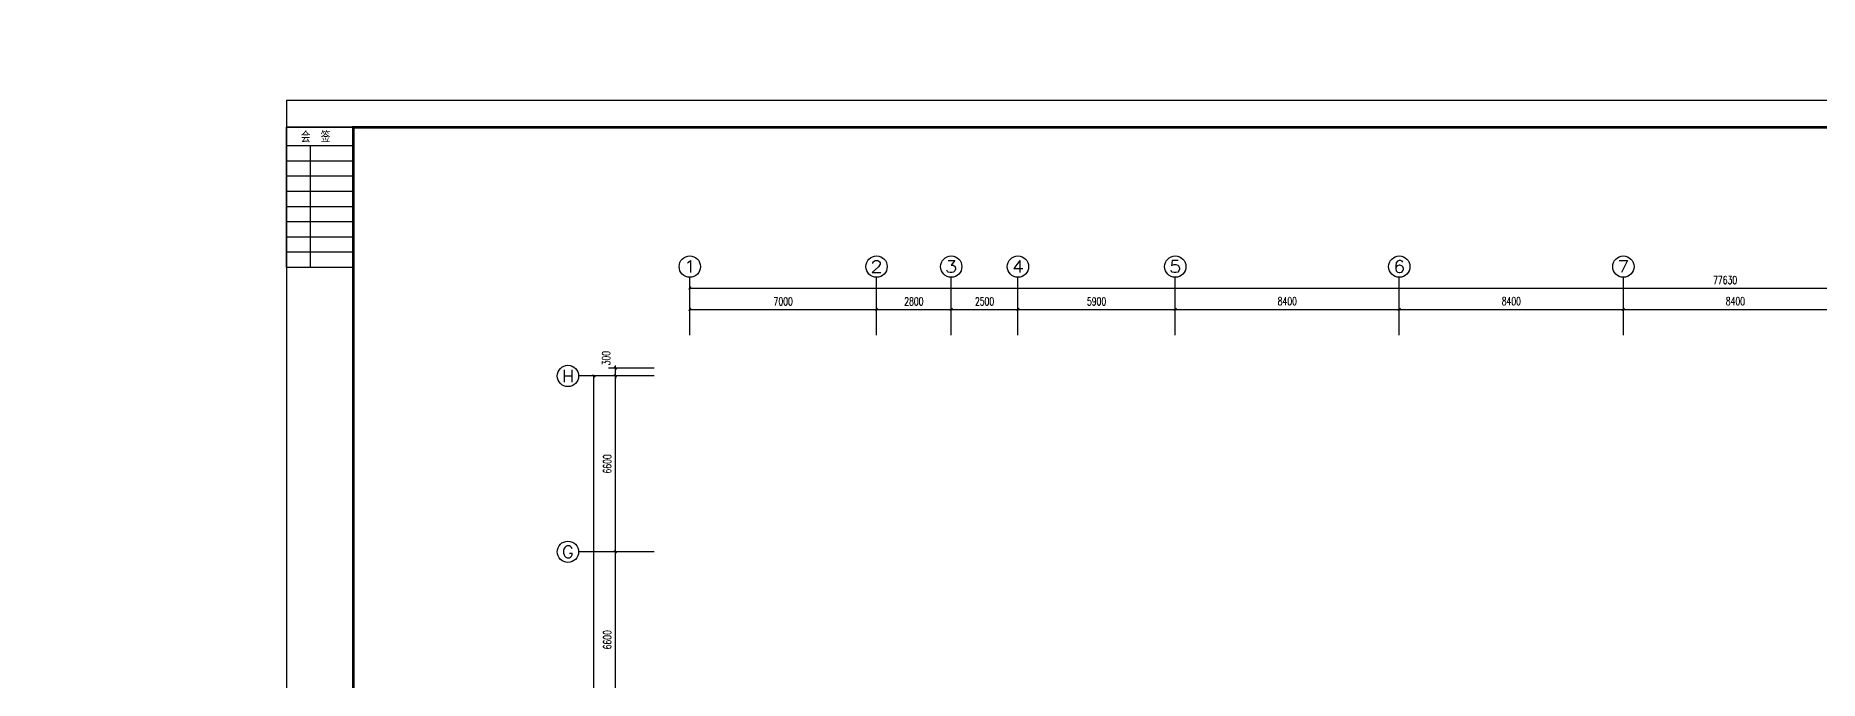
# Model space of a CAD drawing. Extents: x 2166032 to 5302137, y 581493 to 2416206.
# Drawn here: x 2424117 to 2490990, y 1148886 to 1173087 of the extents above; entities that cross this region are included whole.
import ezdxf
from ezdxf.enums import TextEntityAlignment as Align

# ---------------------------------------------------------------- set-up
doc = ezdxf.new("R2010")
doc.units = 0
doc.header["$LTSCALE"] = 1000
doc.header["$MEASUREMENT"] = 0
for name, color, linetype in [('AXIS', 3, 'Continuous'), ('AXIS_TEXT', 7, 'Continuous'), ('PUB_TITLE', 137, 'Continuous')]:
    doc.layers.add(name, color=color, linetype=linetype)
doc.styles.add('_TCH_AXIS', font='complex_.ttf')
doc.styles.add('COMPLEX', font='complex_.ttf')
doc.styles.add('DIM_FONT', font='simplex_.ttf', dxfattribs={"width": 0.7})
doc.styles.add('TSSD_REIN', font='tssdeng.shx', dxfattribs={"width": 0.7, "bigfont": 'tssdchn.shx'})
doc.dimstyles.new('DIMN', dxfattribs={"dimtxt": 300, "dimasz": 100, "dimexe": 250, "dimexo": 300, "dimgap": 150, "dimtad": 1, "dimdec": 0, "dimzin": 0, "dimdsep": 46, "dimtxsty": 'DIM_FONT', "dimblk": 'ARCHTICK', "dimcen": 0.09, "dimclrt": 7, "dimazin": 2, "dimtfac": 1, "dimtdec": 0, "dimtix": 1, "dimtmove": 2, "dimatfit": 3, "dimldrblk": 'ARCHTICK', "dimfxl": 1, "dimtolj": 1, "dimtzin": 0, "dimarcsym": 0})

# ---------------------------------------------------------------- blocks, each defined once
blk = doc.blocks.new('$会签栏$00000001')
at = {"layer": 'PUB_TITLE'}
for p, q in [((-52.6, 0), (-52.6, 25)), ((-46.9, 0), (-46.9, 25)), ((-41.2, 0), (-41.2, 25)), ((-35.5, 0), (-35.5, 25)), ((-29.8, 0), (-29.8, 25)), ((-24.1, 0), (-24.1, 25)), ((-18.4, 0), (-18.4, 25)), ((-12.7, 0), (-12.7, 25)), ((-7, 0), (-7, 25)), ((0, 0), (0, 25)), ((-52.6, 16), (-7, 16))]:
    blk.add_line(p, q, dxfattribs=at)
blk.add_lwpolyline([(0, 25), (0, 0), (-52.6, 0), (-52.6, 25)], close=True, dxfattribs=at)
at = {"layer": 'PUB_TITLE', "color": 0, "style": 'TSSD_REIN', "width": 0.75}
blk.add_text('会  签', height=4.219, rotation=270, dxfattribs=at).set_placement((-5.71, 19.67))
blk = doc.blocks.new('_ArchTick')
at = {"color": 0, "linetype": 'ByBlock', "const_width": 0.4}
blk.add_lwpolyline([(-0.5, -0.5), (0.5, 0.5)], dxfattribs=at)
blk = doc.blocks.new('*D2812')
at = {"layer": 'AXIS', "color": 0, "lineweight": -2}
for p, q in [((2448643, 1161847), (2448643, 1163062)), ((2455643, 1161847), (2455643, 1163062)), ((2448643, 1162812), (2455643, 1162812))]:
    blk.add_line(p, q, dxfattribs=at)
at = {"layer": 'Defpoints', "color": 0}
for p in [(2455643, 1162812), (2448643, 1161547), (2455643, 1161547)]:
    blk.add_point(p, dxfattribs=at)
at = {"layer": 'AXIS', "color": 0, "lineweight": -2, "xscale": 100, "yscale": 100, "zscale": 100, "rotation": 180}
blk.add_blockref('_ArchTick', (2448643, 1162812), dxfattribs=at)
at = {"layer": 'AXIS', "color": 0, "lineweight": -2, "xscale": 100, "yscale": 100, "zscale": 100}
blk.add_blockref('_ArchTick', (2455643, 1162812), dxfattribs=at)
at = {"layer": 'AXIS', "color": 7, "insert": (2452143, 1163113), "char_height": 300, "attachment_point": 5, "style": 'DIM_FONT'}
blk.add_mtext('\\A1;7000', dxfattribs=at)
blk = doc.blocks.new('*D2813')
at = {"layer": 'AXIS', "color": 0, "lineweight": -2}
for p, q in [((2455643, 1161847), (2455643, 1163062)), ((2458443, 1161847), (2458443, 1163062)), ((2455643, 1162812), (2458443, 1162812))]:
    blk.add_line(p, q, dxfattribs=at)
at = {"layer": 'Defpoints', "color": 0}
for p in [(2458443, 1162812), (2455643, 1161547), (2458443, 1161547)]:
    blk.add_point(p, dxfattribs=at)
at = {"layer": 'AXIS', "color": 0, "lineweight": -2, "xscale": 100, "yscale": 100, "zscale": 100, "rotation": 180}
blk.add_blockref('_ArchTick', (2455643, 1162812), dxfattribs=at)
at = {"layer": 'AXIS', "color": 0, "lineweight": -2, "xscale": 100, "yscale": 100, "zscale": 100}
blk.add_blockref('_ArchTick', (2458443, 1162812), dxfattribs=at)
at = {"layer": 'AXIS', "color": 7, "insert": (2457043, 1163113), "char_height": 300, "attachment_point": 5, "style": 'DIM_FONT'}
blk.add_mtext('\\A1;2800', dxfattribs=at)
blk = doc.blocks.new('*D2814')
at = {"layer": 'AXIS', "color": 0, "lineweight": -2}
for p, q in [((2458443, 1161847), (2458443, 1163062)), ((2460943, 1161847), (2460943, 1163062)), ((2458443, 1162812), (2460943, 1162812))]:
    blk.add_line(p, q, dxfattribs=at)
at = {"layer": 'Defpoints', "color": 0}
for p in [(2460943, 1162812), (2458443, 1161547), (2460943, 1161547)]:
    blk.add_point(p, dxfattribs=at)
at = {"layer": 'AXIS', "color": 0, "lineweight": -2, "xscale": 100, "yscale": 100, "zscale": 100, "rotation": 180}
blk.add_blockref('_ArchTick', (2458443, 1162812), dxfattribs=at)
at = {"layer": 'AXIS', "color": 0, "lineweight": -2, "xscale": 100, "yscale": 100, "zscale": 100}
blk.add_blockref('_ArchTick', (2460943, 1162812), dxfattribs=at)
at = {"layer": 'AXIS', "color": 7, "insert": (2459693, 1163113), "char_height": 300, "attachment_point": 5, "style": 'DIM_FONT'}
blk.add_mtext('\\A1;2500', dxfattribs=at)
blk = doc.blocks.new('*D2815')
at = {"layer": 'AXIS', "color": 0, "lineweight": -2}
for p, q in [((2460943, 1161847), (2460943, 1163062)), ((2466843, 1161847), (2466843, 1163062)), ((2460943, 1162812), (2466843, 1162812))]:
    blk.add_line(p, q, dxfattribs=at)
at = {"layer": 'Defpoints', "color": 0}
for p in [(2466843, 1162812), (2460943, 1161547), (2466843, 1161547)]:
    blk.add_point(p, dxfattribs=at)
at = {"layer": 'AXIS', "color": 0, "lineweight": -2, "xscale": 100, "yscale": 100, "zscale": 100, "rotation": 180}
blk.add_blockref('_ArchTick', (2460943, 1162812), dxfattribs=at)
at = {"layer": 'AXIS', "color": 0, "lineweight": -2, "xscale": 100, "yscale": 100, "zscale": 100}
blk.add_blockref('_ArchTick', (2466843, 1162812), dxfattribs=at)
at = {"layer": 'AXIS', "color": 7, "insert": (2463893, 1163113), "char_height": 300, "attachment_point": 5, "style": 'DIM_FONT'}
blk.add_mtext('\\A1;5900', dxfattribs=at)
blk = doc.blocks.new('*D2816')
at = {"layer": 'AXIS', "color": 0, "lineweight": -2}
for p, q in [((2466843, 1161847), (2466843, 1163062)), ((2475243, 1161847), (2475243, 1163062)), ((2466843, 1162812), (2475243, 1162812))]:
    blk.add_line(p, q, dxfattribs=at)
at = {"layer": 'Defpoints', "color": 0}
for p in [(2475243, 1162812), (2466843, 1161547), (2475243, 1161547)]:
    blk.add_point(p, dxfattribs=at)
at = {"layer": 'AXIS', "color": 0, "lineweight": -2, "xscale": 100, "yscale": 100, "zscale": 100, "rotation": 180}
blk.add_blockref('_ArchTick', (2466843, 1162812), dxfattribs=at)
at = {"layer": 'AXIS', "color": 0, "lineweight": -2, "xscale": 100, "yscale": 100, "zscale": 100}
blk.add_blockref('_ArchTick', (2475243, 1162812), dxfattribs=at)
at = {"layer": 'AXIS', "color": 7, "insert": (2471043, 1163117), "char_height": 300, "attachment_point": 5, "style": 'DIM_FONT'}
blk.add_mtext('\\A1;8400', dxfattribs=at)
blk = doc.blocks.new('*D2817')
at = {"layer": 'AXIS', "color": 0, "lineweight": -2}
for p, q in [((2475243, 1161847), (2475243, 1163062)), ((2483643, 1161847), (2483643, 1163062)), ((2475243, 1162812), (2483643, 1162812))]:
    blk.add_line(p, q, dxfattribs=at)
at = {"layer": 'Defpoints', "color": 0}
for p in [(2483643, 1162812), (2475243, 1161547), (2483643, 1161547)]:
    blk.add_point(p, dxfattribs=at)
at = {"layer": 'AXIS', "color": 0, "lineweight": -2, "xscale": 100, "yscale": 100, "zscale": 100, "rotation": 180}
blk.add_blockref('_ArchTick', (2475243, 1162812), dxfattribs=at)
at = {"layer": 'AXIS', "color": 0, "lineweight": -2, "xscale": 100, "yscale": 100, "zscale": 100}
blk.add_blockref('_ArchTick', (2483643, 1162812), dxfattribs=at)
at = {"layer": 'AXIS', "color": 7, "insert": (2479443, 1163117), "char_height": 300, "attachment_point": 5, "style": 'DIM_FONT'}
blk.add_mtext('\\A1;8400', dxfattribs=at)
blk = doc.blocks.new('*D2818')
at = {"layer": 'AXIS', "color": 0, "lineweight": -2}
for p, q in [((2483643, 1161847), (2483643, 1163062)), ((2492043, 1161847), (2492043, 1163062)), ((2483643, 1162812), (2492043, 1162812))]:
    blk.add_line(p, q, dxfattribs=at)
at = {"layer": 'Defpoints', "color": 0}
for p in [(2492043, 1162812), (2483643, 1161547), (2492043, 1161547)]:
    blk.add_point(p, dxfattribs=at)
at = {"layer": 'AXIS', "color": 0, "lineweight": -2, "xscale": 100, "yscale": 100, "zscale": 100, "rotation": 180}
blk.add_blockref('_ArchTick', (2483643, 1162812), dxfattribs=at)
at = {"layer": 'AXIS', "color": 0, "lineweight": -2, "xscale": 100, "yscale": 100, "zscale": 100}
blk.add_blockref('_ArchTick', (2492043, 1162812), dxfattribs=at)
at = {"layer": 'AXIS', "color": 7, "insert": (2487843, 1163117), "char_height": 300, "attachment_point": 5, "style": 'DIM_FONT'}
blk.add_mtext('\\A1;8400', dxfattribs=at)
blk = doc.blocks.new('*D2825')
at = {"layer": 'AXIS', "color": 0, "lineweight": -2}
for p, q in [((2448643, 1162147), (2448643, 1163862)), ((2448643, 1163612), (2526273, 1163612)), ((2526273, 1162147), (2526273, 1163862))]:
    blk.add_line(p, q, dxfattribs=at)
at = {"layer": 'Defpoints', "color": 0}
for p in [(2526273, 1163612), (2448643, 1161847), (2526273, 1161847)]:
    blk.add_point(p, dxfattribs=at)
at = {"layer": 'AXIS', "color": 0, "lineweight": -2, "xscale": 100, "yscale": 100, "zscale": 100, "rotation": 180}
blk.add_blockref('_ArchTick', (2448643, 1163612), dxfattribs=at)
at = {"layer": 'AXIS', "color": 0, "lineweight": -2, "xscale": 100, "yscale": 100, "zscale": 100}
blk.add_blockref('_ArchTick', (2526273, 1163612), dxfattribs=at)
at = {"layer": 'AXIS', "color": 7, "insert": (2487458, 1163913), "char_height": 300, "attachment_point": 5, "style": 'DIM_FONT'}
blk.add_mtext('\\A1;77630', dxfattribs=at)
blk = doc.blocks.new('*D2850')
at = {"layer": 'AXIS', "color": 0, "lineweight": -2}
for p, q in [((2447308, 1153711), (2445600, 1153711)), ((2445850, 1147111), (2445850, 1153711)), ((2447308, 1147111), (2445600, 1147111))]:
    blk.add_line(p, q, dxfattribs=at)
at = {"layer": 'Defpoints', "color": 0}
for p in [(2445850, 1153711), (2447608, 1153711), (2447608, 1147111)]:
    blk.add_point(p, dxfattribs=at)
at = {"layer": 'AXIS', "color": 0, "lineweight": -2, "xscale": 100, "yscale": 100, "zscale": 100}
for p, rotation in [((2445850, 1153711), 90), ((2445850, 1147111), 270)]:
    blk.add_blockref('_ArchTick', p, dxfattribs=dict(at, rotation=rotation))
at = {"layer": 'AXIS', "color": 7, "insert": (2445549, 1150411), "char_height": 300, "attachment_point": 5, "rotation": 90, "style": 'DIM_FONT'}
blk.add_mtext('\\A1;6600', dxfattribs=at)
blk = doc.blocks.new('*D2851')
at = {"layer": 'AXIS', "color": 0, "lineweight": -2}
for p, q in [((2447308, 1160311), (2445600, 1160311)), ((2445850, 1153711), (2445850, 1160311)), ((2447308, 1153711), (2445600, 1153711))]:
    blk.add_line(p, q, dxfattribs=at)
at = {"layer": 'Defpoints', "color": 0}
for p in [(2445850, 1160311), (2447608, 1160311), (2447608, 1153711)]:
    blk.add_point(p, dxfattribs=at)
at = {"layer": 'AXIS', "color": 0, "lineweight": -2, "xscale": 100, "yscale": 100, "zscale": 100}
for p, rotation in [((2445850, 1160311), 90), ((2445850, 1153711), 270)]:
    blk.add_blockref('_ArchTick', p, dxfattribs=dict(at, rotation=rotation))
at = {"layer": 'AXIS', "color": 7, "insert": (2445549, 1157011), "char_height": 300, "attachment_point": 5, "rotation": 90, "style": 'DIM_FONT'}
blk.add_mtext('\\A1;6600', dxfattribs=at)
blk = doc.blocks.new('*D2852')
at = {"layer": 'AXIS', "color": 0, "lineweight": -2}
for p, q in [((2447308, 1160611), (2445600, 1160611)), ((2447308, 1160311), (2445600, 1160311)), ((2445850, 1160611), (2445850, 1160711)), ((2445850, 1160311), (2445850, 1160611)), ((2445850, 1160311), (2445850, 1160211))]:
    blk.add_line(p, q, dxfattribs=at)
at = {"layer": 'Defpoints', "color": 0}
for p in [(2445850, 1160611), (2447608, 1160611), (2447608, 1160311)]:
    blk.add_point(p, dxfattribs=at)
at = {"layer": 'AXIS', "color": 0, "lineweight": -2, "xscale": 100, "yscale": 100, "zscale": 100}
for p, rotation in [((2445850, 1160611), 270), ((2445850, 1160311), 90)]:
    blk.add_blockref('_ArchTick', p, dxfattribs=dict(at, rotation=rotation))
at = {"layer": 'AXIS', "color": 7, "insert": (2445505, 1160981), "char_height": 300, "attachment_point": 5, "rotation": 90, "style": 'DIM_FONT'}
blk.add_mtext('\\A1;300', dxfattribs=at)
blk = doc.blocks.new('*D2853')
at = {"layer": 'AXIS', "color": 0, "lineweight": -2}
for p, q in [((2447008, 1160311), (2444800, 1160311)), ((2445050, 1125011), (2445050, 1160311)), ((2447008, 1125011), (2444800, 1125011))]:
    blk.add_line(p, q, dxfattribs=at)
at = {"layer": 'Defpoints', "color": 0}
for p in [(2445050, 1160311), (2447308, 1160311), (2447308, 1125011)]:
    blk.add_point(p, dxfattribs=at)
at = {"layer": 'AXIS', "color": 0, "lineweight": -2, "xscale": 100, "yscale": 100, "zscale": 100}
for p, rotation in [((2445050, 1160311), 90), ((2445050, 1125011), 270)]:
    blk.add_blockref('_ArchTick', p, dxfattribs=dict(at, rotation=rotation))
at = {"layer": 'AXIS', "color": 7, "insert": (2444749, 1142661), "char_height": 300, "attachment_point": 5, "rotation": 90, "style": 'DIM_FONT'}
blk.add_mtext('\\A1;35300', dxfattribs=at)
blk = doc.blocks.new('_AXISO')
blk.add_circle((0, 0), 0.5)
at = {"layer": 'AXIS_TEXT', "style": 'COMPLEX', "width": 1.171875}
blk.add_attdef('A', text='', height=0.56, dxfattribs=at).set_placement((-0.25, -0.28), (0.25, -0.28), align=Align.FIT)

msp = doc.modelspace()

# ---------------------------------------------------------------- linework, layer by layer
msp.add_circle((2604640.5, 1020101.3), 438608.5)
at = {"layer": 'AXIS'}
for p, q in [((2448642.8, 1162096.3), (2448642.8, 1164017.7)), ((2455642.8, 1162096.3), (2455642.8, 1164017.7)), ((2458442.8, 1162096.3), (2458442.8, 1164017.7)), ((2460942.8, 1162096.3), (2460942.8, 1164017.7)), ((2466842.8, 1162096.3), (2466842.8, 1164017.7)), ((2475242.8, 1162096.3), (2475242.8, 1164017.7)), ((2483642.8, 1162096.3), (2483642.8, 1164017.7)), ((2447007.8, 1160311.3), (2444471.5, 1160311.3)), ((2447007.8, 1153711.3), (2444471.5, 1153711.3))]:
    msp.add_line(p, q, dxfattribs=at)
at = {"layer": 'PUB_TITLE'}
msp.add_lwpolyline([(2433524.2, 1111245.9), (2538624.2, 1111245.9), (2538624.2, 1170645.9), (2433524.2, 1170645.9)], close=True, dxfattribs=at)
at = {"layer": 'PUB_TITLE', "const_width": 100}
msp.add_lwpolyline([(2436024.2, 1112245.9), (2537624.2, 1112245.9), (2537624.2, 1169645.9), (2436024.2, 1169645.9)], close=True, dxfattribs=at)

# ---------------------------------------------------------------- block references
at = {"layer": 'AXIS'}
ref = msp.add_blockref('_AXISO', (2448642.8, 1164417.7), dxfattribs=dict(at, xscale=800, yscale=800, zscale=800))
ref.add_attrib('A', '1', dxfattribs={"layer": 'AXIS_TEXT', "height": 452.5, "style": '_TCH_AXIS', "width": 1.388087}).set_placement((2448416.5, 1164191.4), (2448869, 1164191.4), align=Align.FIT)
ref = msp.add_blockref('_AXISO', (2455642.8, 1164417.7), dxfattribs=dict(at, xscale=800, yscale=800, zscale=800))
ref.add_attrib('A', '2', dxfattribs={"layer": 'AXIS_TEXT', "height": 452.5, "style": '_TCH_AXIS', "width": 1.049113}).set_placement((2455416.5, 1164191.4), (2455869, 1164191.4), align=Align.FIT)
ref = msp.add_blockref('_AXISO', (2458442.8, 1164417.7), dxfattribs=dict(at, xscale=800, yscale=800, zscale=800))
ref.add_attrib('A', '3', dxfattribs={"layer": 'AXIS_TEXT', "height": 452.5, "style": '_TCH_AXIS', "width": 1.049113}).set_placement((2458216.5, 1164191.4), (2458669, 1164191.4), align=Align.FIT)
ref = msp.add_blockref('_AXISO', (2460942.8, 1164417.7), dxfattribs=dict(at, xscale=800, yscale=800, zscale=800))
ref.add_attrib('A', '4', dxfattribs={"layer": 'AXIS_TEXT', "height": 452.5, "style": '_TCH_AXIS'}).set_placement((2460716.5, 1164191.4), (2461169, 1164191.4), align=Align.FIT)
ref = msp.add_blockref('_AXISO', (2466842.8, 1164417.7), dxfattribs=dict(at, xscale=800, yscale=800, zscale=800))
ref.add_attrib('A', '5', dxfattribs={"layer": 'AXIS_TEXT', "height": 452.5, "style": '_TCH_AXIS', "width": 1.049113}).set_placement((2466616.5, 1164191.4), (2467069, 1164191.4), align=Align.FIT)
ref = msp.add_blockref('_AXISO', (2475242.8, 1164417.7), dxfattribs=dict(at, xscale=800, yscale=800, zscale=800))
ref.add_attrib('A', '6', dxfattribs={"layer": 'AXIS_TEXT', "height": 452.5, "style": '_TCH_AXIS', "width": 1.049113}).set_placement((2475016.5, 1164191.4), (2475469, 1164191.4), align=Align.FIT)
ref = msp.add_blockref('_AXISO', (2483642.8, 1164417.7), dxfattribs=dict(at, xscale=800, yscale=800, zscale=800))
ref.add_attrib('A', '7', dxfattribs={"layer": 'AXIS_TEXT', "height": 452.5, "style": '_TCH_AXIS', "width": 1.049113}).set_placement((2483416.5, 1164191.4), (2483869, 1164191.4), align=Align.FIT)
ref = msp.add_blockref('_AXISO', (2444071.5, 1160311.3), dxfattribs=dict(at, xscale=800, yscale=800, zscale=800))
ref.add_attrib('A', 'H', dxfattribs={"layer": 'AXIS_TEXT', "height": 452.5, "style": '_TCH_AXIS', "width": 0.877353}).set_placement((2443845.2, 1160085.1), (2444297.8, 1160085.1), align=Align.FIT)
ref = msp.add_blockref('_AXISO', (2444071.5, 1153711.3), dxfattribs=dict(at, xscale=800, yscale=800, zscale=800))
ref.add_attrib('A', 'G', dxfattribs={"layer": 'AXIS_TEXT', "height": 452.5, "style": '_TCH_AXIS', "width": 0.914932}).set_placement((2443845.2, 1153485.1), (2444297.8, 1153485.1), align=Align.FIT)
at = {"layer": 'PUB_TITLE', "xscale": 100, "yscale": 100, "zscale": 100, "rotation": 90}
msp.add_blockref('$会签栏$00000001', (2436024.2, 1169645.9), dxfattribs=at)

# ---------------------------------------------------------------- dimensions: what is measured, and where the dimension line sits
at = {"layer": 'AXIS'}
for p1, p2, distance, picture, middle in [((2448642.8, 1161847.2), (2526272.8, 1161847.2), 1764.6, '*D2825', (2487457.8, 1163913.2)), ((2448642.8, 1161547.2), (2455642.8, 1161547.2), 1264.6, '*D2812', (2452142.8, 1163113.2)), ((2455642.8, 1161547.2), (2458442.8, 1161547.2), 1264.6, '*D2813', (2457042.8, 1163113.2)), ((2458442.8, 1161547.2), (2460942.8, 1161547.2), 1264.6, '*D2814', (2459692.8, 1163113.2)), ((2460942.8, 1161547.2), (2466842.8, 1161547.2), 1264.6, '*D2815', (2463892.8, 1163113.2)), ((2466842.8, 1161547.2), (2475242.8, 1161547.2), 1264.6, '*D2816', (2471042.8, 1163116.7)), ((2475242.8, 1161547.2), (2483642.8, 1161547.2), 1264.6, '*D2817', (2479442.8, 1163116.7)), ((2483642.8, 1161547.2), (2492042.8, 1161547.2), 1264.6, '*D2818', (2487842.8, 1163116.7)), ((2447307.8, 1125011.3), (2447307.8, 1160311.3), 2257.7, '*D2853', (2444748.7, 1142661.3)), ((2447607.8, 1153711.3), (2447607.8, 1160311.3), 1757.7, '*D2851', (2445548.7, 1157011.3)), ((2447607.8, 1147111.3), (2447607.8, 1153711.3), 1757.7, '*D2850', (2445548.7, 1150411.3))]:
    dim = msp.add_aligned_dim(p1=p1, p2=p2, distance=distance, dimstyle='DIMN', dxfattribs=at)
    dim.commit()
    dim.dimension.update_dxf_attribs({"geometry": picture, "text_midpoint": middle})
dim = msp.add_linear_dim(base=(2445850.1, 1160611.3), p1=(2447607.8, 1160311.3), p2=(2447607.8, 1160611.3), angle=90, dimstyle='DIMN', dxfattribs=at)
dim.commit()
dim.dimension.update_dxf_attribs({"geometry": '*D2852', "text_midpoint": (2445505.1, 1160981.3), "dimtype": 161})

doc.saveas('drawing.dxf')
